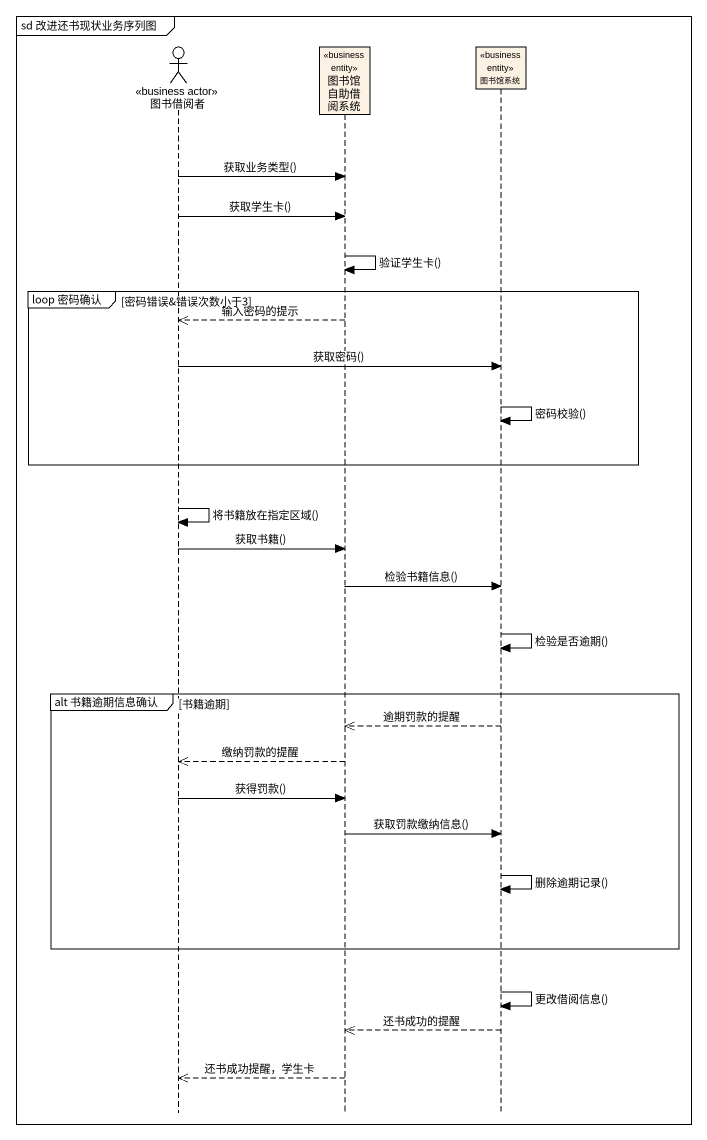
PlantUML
@startuml
mainframe sd 改进还书现状业务序列图
hide footbox
actor 图书借阅者 <<business actor>>
participant 图书馆自助借阅系统 <<business entity>>
participant 图书馆系统 <<business entity>>

图书借阅者 -> 图书馆自助借阅系统 : 获取业务类型()
图书借阅者 -> 图书馆自助借阅系统 : 获取学生卡()
图书馆自助借阅系统 -> 图书馆自助借阅系统 : 验证学生卡()
group loop 密码确认 [密码错误&错误次数小于3]
  图书馆自助借阅系统 -->> 图书借阅者 : 输入密码的提示
  图书借阅者 -> 图书馆系统 : 获取密码()
  图书馆系统 -> 图书馆系统 : 密码校验()
end
图书借阅者 -> 图书借阅者 : 将书籍放在指定区域()
图书借阅者 -> 图书馆自助借阅系统 : 获取书籍()
图书馆自助借阅系统 -> 图书馆系统 : 检验书籍信息()
图书馆系统 -> 图书馆系统 : 检验是否逾期()
group alt 书籍逾期信息确认 [书籍逾期]
  图书馆系统 -->> 图书馆自助借阅系统 : 逾期罚款的提醒
  图书馆自助借阅系统 -->> 图书借阅者 : 缴纳罚款的提醒
  图书借阅者 -> 图书馆自助借阅系统 : 获得罚款()
  图书馆自助借阅系统 -> 图书馆系统 : 获取罚款缴纳信息()
  图书馆系统 -> 图书馆系统 : 删除逾期记录()
end
图书馆系统 -> 图书馆系统 : 更改借阅信息()
图书馆系统 -->> 图书馆自助借阅系统 : 还书成功的提醒
图书馆自助借阅系统 -->> 图书借阅者 : 还书成功提醒，学生卡
@enduml
